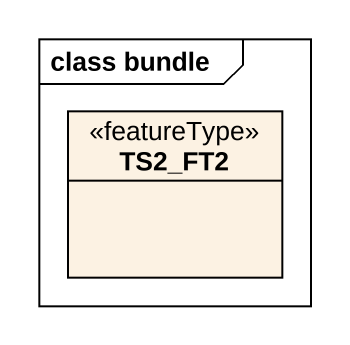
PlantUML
@startuml
mainframe class bundle
hide circle
hide empty members
class TS2_FT2 <<featureType>>
@enduml
